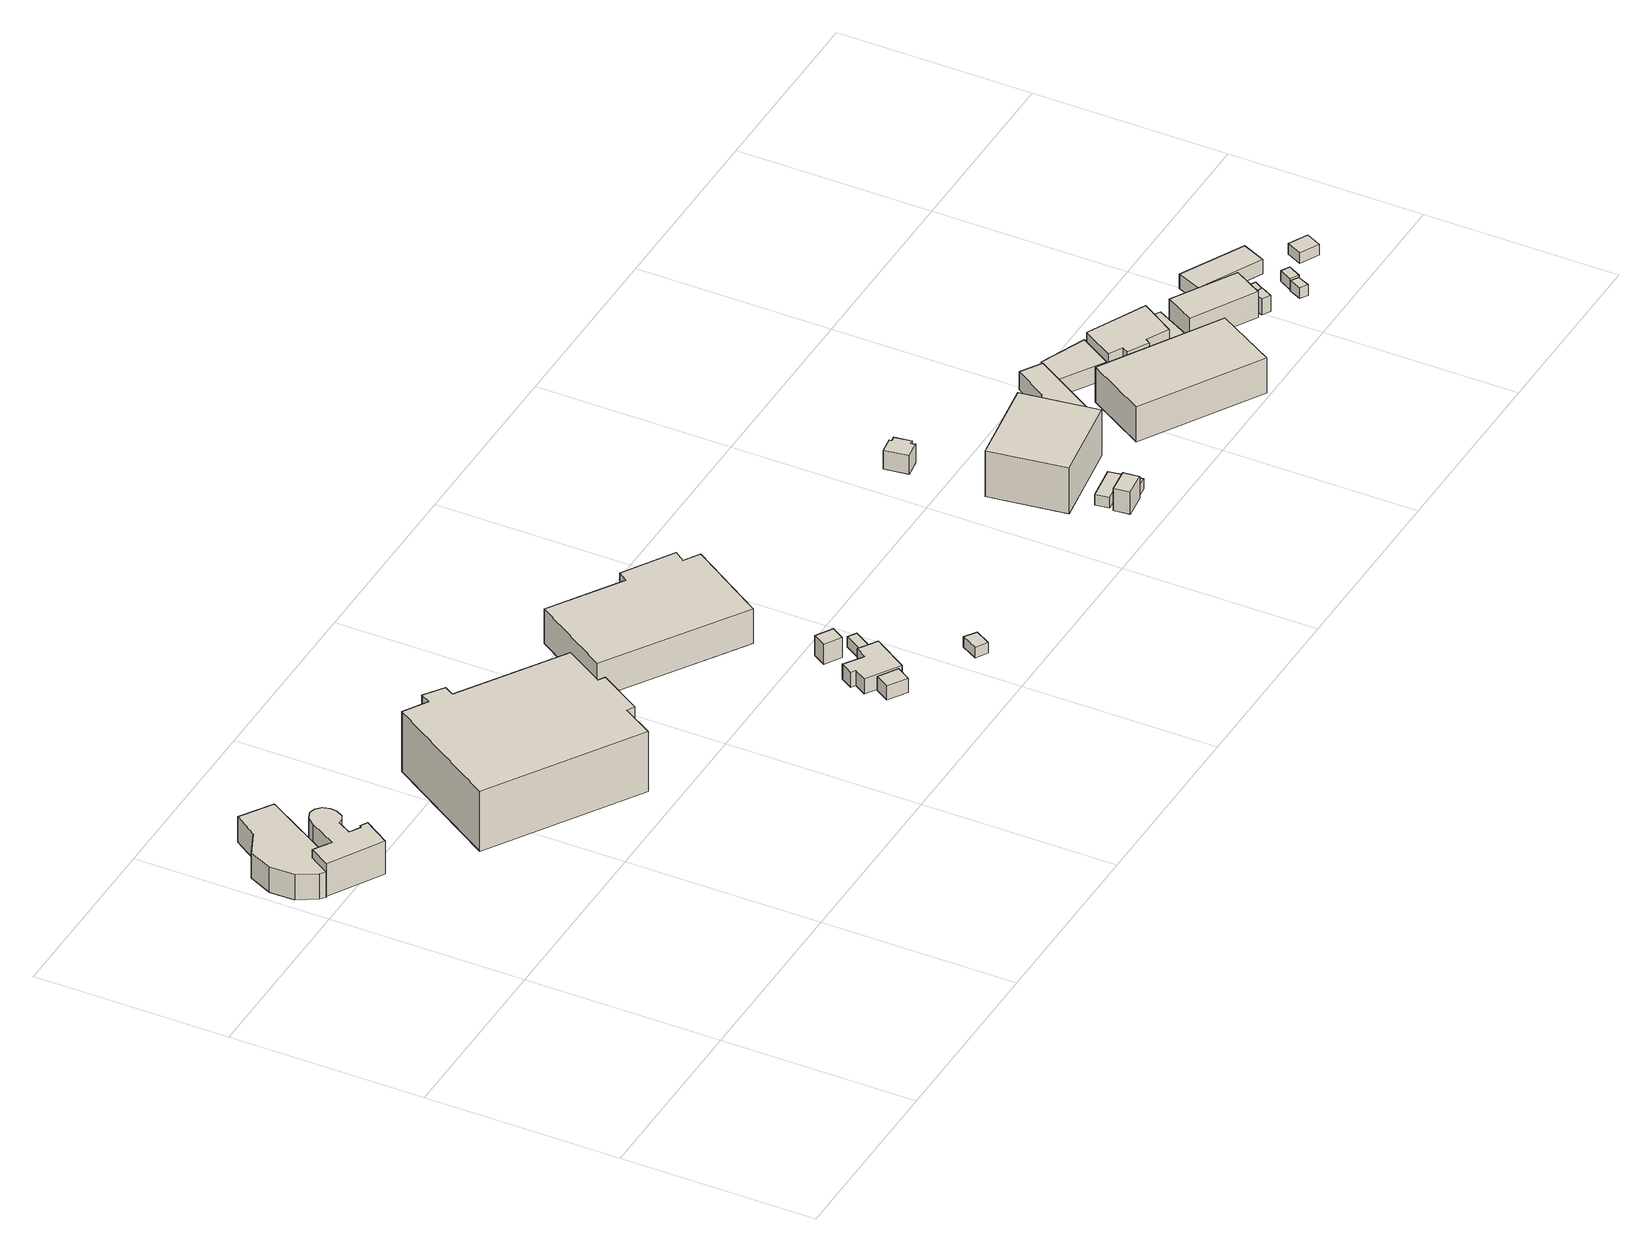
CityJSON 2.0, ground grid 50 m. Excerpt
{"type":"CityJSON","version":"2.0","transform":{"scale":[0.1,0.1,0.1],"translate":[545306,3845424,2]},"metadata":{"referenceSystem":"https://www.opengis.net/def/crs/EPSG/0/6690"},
"CityObjects":{
"building1":{"type":"Building","attributes":{"計測周辺長":71.11,"1/2500図郭":4,"区名":"淀川区","町丁目名称":"十八条１丁目","街区番号":14,"class":"3003","usage":"452","measuredHeight":9.3,"storeysAboveGround":1,"BuildingDetailAttribute.buildingRoofEdgeArea":189.65,"BuildingDetailAttribute.buildingStructureType":"610","BuildingDetailAttribute.buildingStructureOrgType":"2","BuildingDetailAttribute.detailedUsage":"1620","BuildingDetailAttribute.specifiedBuildingCoverageRate":0.6,"BuildingDetailAttribute.surveyYear":2017,"BuildingRiverFloodingRiskAttribute.description":"6","BuildingRiverFloodingRiskAttribute.rank":"1","BuildingRiverFloodingRiskAttribute.depth":0.023,"BuildingRiverFloodingRiskAttribute.adminType":"2","BuildingRiverFloodingRiskAttribute.scale":"1","BuildingRiverFloodingRiskAttribute.duration":0,"BuildingIDAttribute.prefecture":"27","BuildingIDAttribute.city":"27123"},"geometry":[{"type":"Solid","lod":"1","boundaries":[[[[0,1,2,3,4,5,6,7,8,9,10,11,12,13,14,15,16,17,18]],[[17,19,20,18]],[[16,21,19,17]],[[15,22,21,16]],[[14,23,22,15]],[[13,24,23,14]],[[12,25,24,13]],[[11,26,25,12]],[[10,27,26,11]],[[9,28,27,10]],[[8,29,28,9]],[[7,30,29,8]],[[6,31,30,7]],[[5,32,31,6]],[[4,33,32,5]],[[3,34,33,4]],[[2,35,34,3]],[[1,36,35,2]],[[0,37,36,1]],[[18,20,37,0]],[[19,21,22,23,24,25,26,27,28,29,30,31,32,33,34,35,36,37,20]]]]}]},
"building2":{"type":"Building","attributes":{"計測周辺長":62.35,"1/2500図郭":4,"区名":"淀川区","町丁目名称":"十八条１丁目","街区番号":14,"class":"3001","usage":"452","measuredHeight":7.2,"storeysAboveGround":2,"BuildingDetailAttribute.buildingRoofEdgeArea":235.83,"BuildingDetailAttribute.buildingStructureType":"601","BuildingDetailAttribute.buildingStructureOrgType":"1","BuildingDetailAttribute.detailedUsage":"1620","BuildingDetailAttribute.specifiedBuildingCoverageRate":0.6,"BuildingDetailAttribute.surveyYear":2017,"BuildingRiverFloodingRiskAttribute.description":"6","BuildingRiverFloodingRiskAttribute.rank":"1","BuildingRiverFloodingRiskAttribute.depth":0.117,"BuildingRiverFloodingRiskAttribute.adminType":"2","BuildingRiverFloodingRiskAttribute.scale":"1","BuildingRiverFloodingRiskAttribute.duration":0,"BuildingHighTideRiskAttribute.description":"1","BuildingHighTideRiskAttribute.rank":"2","BuildingHighTideRiskAttribute.depth":0.641,"BuildingIDAttribute.prefecture":"27","BuildingIDAttribute.city":"27123"},"geometry":[{"type":"Solid","lod":"1","boundaries":[[[[38,39,40,41,42,43,44,45,46,47]],[[46,48,49,47]],[[45,50,48,46]],[[44,51,50,45]],[[43,52,51,44]],[[42,53,52,43]],[[41,54,53,42]],[[40,55,54,41]],[[39,56,55,40]],[[38,57,56,39]],[[47,49,57,38]],[[48,50,51,52,53,54,55,56,57,49]]]]}]},
"building3":{"type":"Building","attributes":{"計測周辺長":150.91,"1/2500図郭":4,"区名":"淀川区","町丁目名称":"十八条１丁目","街区番号":14,"class":"3002","usage":"452","measuredHeight":17.2,"storeysAboveGround":3,"BuildingDetailAttribute.buildingRoofEdgeArea":1072.35,"BuildingDetailAttribute.buildingStructureType":"603","BuildingDetailAttribute.buildingStructureOrgType":"3","BuildingDetailAttribute.detailedUsage":"1620","BuildingDetailAttribute.specifiedBuildingCoverageRate":0.6,"BuildingDetailAttribute.surveyYear":2017,"BuildingRiverFloodingRiskAttribute.description":"6","BuildingRiverFloodingRiskAttribute.rank":"1","BuildingRiverFloodingRiskAttribute.depth":0.124,"BuildingRiverFloodingRiskAttribute.adminType":"2","BuildingRiverFloodingRiskAttribute.scale":"1","BuildingRiverFloodingRiskAttribute.duration":0,"BuildingHighTideRiskAttribute.description":"1","BuildingHighTideRiskAttribute.rank":"1","BuildingHighTideRiskAttribute.depth":0.126,"BuildingIDAttribute.prefecture":"27","BuildingIDAttribute.city":"27123"},"geometry":[{"type":"Solid","lod":"1","boundaries":[[[[58,59,60,61,62,63,64,65,66,67,68,69]],[[68,70,71,69]],[[67,72,70,68]],[[66,73,72,67]],[[65,74,73,66]],[[64,75,74,65]],[[63,76,75,64]],[[62,77,76,63]],[[61,78,77,62]],[[60,79,78,61]],[[59,80,79,60]],[[58,81,80,59]],[[69,71,81,58]],[[70,72,73,74,75,76,77,78,79,80,81,71]]]]}]},
"building4":{"type":"Building","attributes":{"計測周辺長":22.75,"1/2500図郭":4,"区名":"淀川区","町丁目名称":"十八条１丁目","街区番号":14,"class":"3003","usage":"452","storeysAboveGround":1,"BuildingDetailAttribute.buildingRoofEdgeArea":24.44,"BuildingDetailAttribute.buildingStructureType":"610","BuildingDetailAttribute.buildingStructureOrgType":"2","BuildingDetailAttribute.detailedUsage":"1620","BuildingDetailAttribute.specifiedBuildingCoverageRate":0.6,"BuildingDetailAttribute.surveyYear":2017,"BuildingRiverFloodingRiskAttribute.description":"6","BuildingRiverFloodingRiskAttribute.rank":"1","BuildingRiverFloodingRiskAttribute.depth":0.065,"BuildingRiverFloodingRiskAttribute.adminType":"2","BuildingRiverFloodingRiskAttribute.scale":"1","BuildingRiverFloodingRiskAttribute.duration":14.2,"BuildingIDAttribute.prefecture":"27","BuildingIDAttribute.city":"27123"},"geometry":[{"type":"Solid","lod":"1","boundaries":[[[[82,83,84,85]],[[84,86,87,85]],[[83,88,86,84]],[[82,89,88,83]],[[85,87,89,82]],[[86,88,89,87]]]]}]},
"building5":{"type":"Building","attributes":{"計測周辺長":20.02,"1/2500図郭":4,"区名":"淀川区","町丁目名称":"十八条１丁目","街区番号":14,"class":"3001","usage":"452","measuredHeight":4,"storeysAboveGround":1,"BuildingDetailAttribute.buildingRoofEdgeArea":24.53,"BuildingDetailAttribute.buildingStructureType":"610","BuildingDetailAttribute.buildingStructureOrgType":"2","BuildingDetailAttribute.detailedUsage":"1620","BuildingDetailAttribute.specifiedBuildingCoverageRate":0.6,"BuildingDetailAttribute.surveyYear":2017,"BuildingRiverFloodingRiskAttribute.description":"6","BuildingRiverFloodingRiskAttribute.rank":"1","BuildingRiverFloodingRiskAttribute.depth":0.123,"BuildingRiverFloodingRiskAttribute.adminType":"2","BuildingRiverFloodingRiskAttribute.scale":"1","BuildingRiverFloodingRiskAttribute.duration":1.63,"BuildingIDAttribute.prefecture":"27","BuildingIDAttribute.city":"27123"},"geometry":[{"type":"Solid","lod":"1","boundaries":[[[[90,91,92,93]],[[92,94,95,93]],[[91,96,94,92]],[[90,97,96,91]],[[93,95,97,90]],[[94,96,97,95]]]]}]},
"building6":{"type":"Building","attributes":{"計測周辺長":57.51,"1/2500図郭":4,"区名":"淀川区","町丁目名称":"十八条１丁目","街区番号":14,"class":"3003","usage":"452","measuredHeight":4.3,"storeysAboveGround":1,"BuildingDetailAttribute.buildingRoofEdgeArea":113.88,"BuildingDetailAttribute.buildingStructureType":"610","BuildingDetailAttribute.buildingStructureOrgType":"2","BuildingDetailAttribute.detailedUsage":"1620","BuildingDetailAttribute.specifiedBuildingCoverageRate":0.6,"BuildingDetailAttribute.surveyYear":2017,"BuildingRiverFloodingRiskAttribute.description":"6","BuildingRiverFloodingRiskAttribute.rank":"1","BuildingRiverFloodingRiskAttribute.depth":0.089,"BuildingRiverFloodingRiskAttribute.adminType":"2","BuildingRiverFloodingRiskAttribute.scale":"1","BuildingRiverFloodingRiskAttribute.duration":1.63,"BuildingIDAttribute.prefecture":"27","BuildingIDAttribute.city":"27123"},"geometry":[{"type":"Solid","lod":"1","boundaries":[[[[98,99,100,101,102,103,104,105]],[[104,106,107,105]],[[103,108,106,104]],[[102,109,108,103]],[[101,110,109,102]],[[100,111,110,101]],[[99,112,111,100]],[[98,113,112,99]],[[105,107,113,98]],[[106,108,109,110,111,112,113,107]]]]}]},
"building7":{"type":"Building","attributes":{"計測周辺長":124.56,"1/2500図郭":4,"区名":"淀川区","町丁目名称":"十八条１丁目","街区番号":14,"class":"3001","usage":"452","measuredHeight":9.8,"storeysAboveGround":2,"BuildingDetailAttribute.buildingRoofEdgeArea":835.12,"BuildingDetailAttribute.buildingStructureType":"610","BuildingDetailAttribute.buildingStructureOrgType":"2","BuildingDetailAttribute.detailedUsage":"1620","BuildingDetailAttribute.specifiedBuildingCoverageRate":0.6,"BuildingDetailAttribute.surveyYear":2017,"BuildingRiverFloodingRiskAttribute.description":"6","BuildingRiverFloodingRiskAttribute.rank":"1","BuildingRiverFloodingRiskAttribute.depth":0.467,"BuildingRiverFloodingRiskAttribute.adminType":"2","BuildingRiverFloodingRiskAttribute.scale":"1","BuildingRiverFloodingRiskAttribute.duration":19.88,"BuildingHighTideRiskAttribute.description":"1","BuildingHighTideRiskAttribute.rank":"1","BuildingHighTideRiskAttribute.depth":0.144,"BuildingIDAttribute.prefecture":"27","BuildingIDAttribute.city":"27123"},"geometry":[{"type":"Solid","lod":"1","boundaries":[[[[114,115,116,117,118,119,120,121]],[[120,122,123,121]],[[119,124,122,120]],[[118,125,124,119]],[[117,126,125,118]],[[116,127,126,117]],[[115,128,127,116]],[[114,129,128,115]],[[121,123,129,114]],[[122,124,125,126,127,128,129,123]]]]}]},
"building8":{"type":"Building","attributes":{"class":"3001","measuredHeight":5.5,"BuildingDetailAttribute.specifiedBuildingCoverageRate":0.6,"BuildingDetailAttribute.surveyYear":2017,"BuildingRiverFloodingRiskAttribute.description":"6","BuildingRiverFloodingRiskAttribute.rank":"2","BuildingRiverFloodingRiskAttribute.depth":0.508,"BuildingRiverFloodingRiskAttribute.adminType":"2","BuildingRiverFloodingRiskAttribute.scale":"1","BuildingRiverFloodingRiskAttribute.duration":15.05,"BuildingHighTideRiskAttribute.description":"1","BuildingHighTideRiskAttribute.rank":"1","BuildingHighTideRiskAttribute.depth":0.05,"BuildingIDAttribute.prefecture":"27","BuildingIDAttribute.city":"27123"},"geometry":[{"type":"Solid","lod":"1","boundaries":[[[[130,131,132,133]],[[132,134,135,133]],[[131,136,134,132]],[[130,137,136,131]],[[133,135,137,130]],[[134,136,137,135]]]]}]},
"building9":{"type":"Building","attributes":{"計測周辺長":57.51,"1/2500図郭":4,"区名":"淀川区","町丁目名称":"十八条１丁目","街区番号":14,"class":"3001","usage":"452","storeysAboveGround":1,"BuildingDetailAttribute.buildingRoofEdgeArea":113.88,"BuildingDetailAttribute.buildingStructureType":"610","BuildingDetailAttribute.buildingStructureOrgType":"2","BuildingDetailAttribute.detailedUsage":"1620","BuildingDetailAttribute.specifiedBuildingCoverageRate":0.6,"BuildingDetailAttribute.surveyYear":2017,"BuildingRiverFloodingRiskAttribute.description":"6","BuildingRiverFloodingRiskAttribute.rank":"1","BuildingRiverFloodingRiskAttribute.depth":0.439,"BuildingRiverFloodingRiskAttribute.adminType":"2","BuildingRiverFloodingRiskAttribute.scale":"1","BuildingRiverFloodingRiskAttribute.duration":15.05,"BuildingIDAttribute.prefecture":"27","BuildingIDAttribute.city":"27123"},"geometry":[{"type":"Solid","lod":"1","boundaries":[[[[138,139,140,141]],[[140,142,143,141]],[[139,144,142,140]],[[138,145,144,139]],[[141,143,145,138]],[[142,144,145,143]]]]}]},
"building10":{"type":"Building","attributes":{"計測周辺長":16.73,"1/2500図郭":4,"区名":"淀川区","町丁目名称":"十八条１丁目","街区番号":14,"class":"3001","usage":"452","storeysAboveGround":1,"BuildingDetailAttribute.buildingRoofEdgeArea":17.06,"BuildingDetailAttribute.buildingStructureType":"610","BuildingDetailAttribute.buildingStructureOrgType":"2","BuildingDetailAttribute.detailedUsage":"1620","BuildingDetailAttribute.specifiedBuildingCoverageRate":0.6,"BuildingDetailAttribute.surveyYear":2017,"BuildingRiverFloodingRiskAttribute.description":"6","BuildingRiverFloodingRiskAttribute.rank":"1","BuildingRiverFloodingRiskAttribute.depth":0.156,"BuildingRiverFloodingRiskAttribute.adminType":"2","BuildingRiverFloodingRiskAttribute.scale":"1","BuildingRiverFloodingRiskAttribute.duration":13.3,"BuildingHighTideRiskAttribute.description":"1","BuildingHighTideRiskAttribute.rank":"1","BuildingHighTideRiskAttribute.depth":0.031,"BuildingIDAttribute.prefecture":"27","BuildingIDAttribute.city":"27123"},"geometry":[{"type":"Solid","lod":"1","boundaries":[[[[146,147,148,149]],[[148,150,151,149]],[[147,152,150,148]],[[146,153,152,147]],[[149,151,153,146]],[[150,152,153,151]]]]}]},
"building11":{"type":"Building","attributes":{"class":"3001","measuredHeight":6.2,"BuildingDetailAttribute.specifiedBuildingCoverageRate":0.6,"BuildingDetailAttribute.surveyYear":2017,"BuildingRiverFloodingRiskAttribute.description":"6","BuildingRiverFloodingRiskAttribute.rank":"2","BuildingRiverFloodingRiskAttribute.depth":1.64,"BuildingRiverFloodingRiskAttribute.adminType":"2","BuildingRiverFloodingRiskAttribute.scale":"1","BuildingRiverFloodingRiskAttribute.duration":60.28,"BuildingHighTideRiskAttribute.description":"1","BuildingHighTideRiskAttribute.rank":"2","BuildingHighTideRiskAttribute.depth":1.09,"BuildingIDAttribute.prefecture":"27","BuildingIDAttribute.city":"27123"},"geometry":[{"type":"Solid","lod":"1","boundaries":[[[[154,155,156,157]],[[156,158,159,157]],[[155,160,158,156]],[[154,161,160,155]],[[157,159,161,154]],[[158,160,161,159]]]]}]},
"building12":{"type":"Building","attributes":{"class":"3001","BuildingDetailAttribute.specifiedBuildingCoverageRate":0.6,"BuildingDetailAttribute.surveyYear":2017,"BuildingRiverFloodingRiskAttribute.description":"6","BuildingRiverFloodingRiskAttribute.rank":"2","BuildingRiverFloodingRiskAttribute.depth":1.63,"BuildingRiverFloodingRiskAttribute.adminType":"2","BuildingRiverFloodingRiskAttribute.scale":"1","BuildingRiverFloodingRiskAttribute.duration":60.28,"BuildingHighTideRiskAttribute.description":"1","BuildingHighTideRiskAttribute.rank":"2","BuildingHighTideRiskAttribute.depth":1.07,"BuildingIDAttribute.prefecture":"27","BuildingIDAttribute.city":"27123"},"geometry":[{"type":"Solid","lod":"1","boundaries":[[[[162,163,164,165]],[[164,166,167,165]],[[163,168,166,164]],[[162,169,168,163]],[[165,167,169,162]],[[166,168,169,167]]]]}]},
"building13":{"type":"Building","attributes":{"class":"3001","measuredHeight":5.3,"BuildingDetailAttribute.specifiedBuildingCoverageRate":0.6,"BuildingDetailAttribute.surveyYear":2017,"BuildingRiverFloodingRiskAttribute.description":"6","BuildingRiverFloodingRiskAttribute.rank":"2","BuildingRiverFloodingRiskAttribute.depth":1.06,"BuildingRiverFloodingRiskAttribute.adminType":"2","BuildingRiverFloodingRiskAttribute.scale":"1","BuildingRiverFloodingRiskAttribute.duration":47.57,"BuildingHighTideRiskAttribute.description":"1","BuildingHighTideRiskAttribute.rank":"1","BuildingHighTideRiskAttribute.depth":0.438,"BuildingIDAttribute.prefecture":"27","BuildingIDAttribute.city":"27123"},"geometry":[{"type":"Solid","lod":"1","boundaries":[[[[170,171,172,173,174,175,176,177]],[[176,178,179,177]],[[175,180,178,176]],[[174,181,180,175]],[[173,182,181,174]],[[172,183,182,173]],[[171,184,183,172]],[[170,185,184,171]],[[177,179,185,170]],[[178,180,181,182,183,184,185,179]]]]}]},
"building14":{"type":"Building","attributes":{"class":"3001","BuildingDetailAttribute.specifiedBuildingCoverageRate":0.6,"BuildingDetailAttribute.surveyYear":2017,"BuildingRiverFloodingRiskAttribute.description":"6","BuildingRiverFloodingRiskAttribute.rank":"2","BuildingRiverFloodingRiskAttribute.depth":1.69,"BuildingRiverFloodingRiskAttribute.adminType":"2","BuildingRiverFloodingRiskAttribute.scale":"1","BuildingRiverFloodingRiskAttribute.duration":60.28,"BuildingHighTideRiskAttribute.description":"1","BuildingHighTideRiskAttribute.rank":"2","BuildingHighTideRiskAttribute.depth":1.27,"BuildingIDAttribute.prefecture":"27","BuildingIDAttribute.city":"27123"},"geometry":[{"type":"Solid","lod":"1","boundaries":[[[[186,187,188,189]],[[188,190,191,189]],[[187,192,190,188]],[[186,193,192,187]],[[189,191,193,186]],[[190,192,193,191]]]]}]},
"building15":{"type":"Building","attributes":{"計測周辺長":86.86,"1/2500図郭":4,"区名":"淀川区","町丁目名称":"東三国３丁目","街区番号":12,"class":"3002","usage":"441","measuredHeight":13,"storeysAboveGround":2,"BuildingDetailAttribute.buildingRoofEdgeArea":469.27,"BuildingDetailAttribute.buildingStructureType":"603","BuildingDetailAttribute.buildingStructureOrgType":"3","BuildingDetailAttribute.detailedUsage":"1520","BuildingDetailAttribute.specifiedBuildingCoverageRate":0.6,"BuildingDetailAttribute.surveyYear":2017,"BuildingRiverFloodingRiskAttribute.description":"6","BuildingRiverFloodingRiskAttribute.rank":"2","BuildingRiverFloodingRiskAttribute.depth":1.56,"BuildingRiverFloodingRiskAttribute.adminType":"2","BuildingRiverFloodingRiskAttribute.scale":"1","BuildingRiverFloodingRiskAttribute.duration":92.07,"BuildingHighTideRiskAttribute.description":"1","BuildingHighTideRiskAttribute.rank":"2","BuildingHighTideRiskAttribute.depth":1.05,"BuildingIDAttribute.prefecture":"27","BuildingIDAttribute.city":"27123"},"geometry":[{"type":"Solid","lod":"1","boundaries":[[[[194,195,196,197]],[[196,198,199,197]],[[195,200,198,196]],[[194,201,200,195]],[[197,199,201,194]],[[198,200,201,199]]]]}]},
"building16":{"type":"Building","attributes":{"class":"3001","BuildingDetailAttribute.specifiedBuildingCoverageRate":0.6,"BuildingDetailAttribute.surveyYear":2017,"BuildingRiverFloodingRiskAttribute.description":"6","BuildingRiverFloodingRiskAttribute.rank":"2","BuildingRiverFloodingRiskAttribute.depth":1.55,"BuildingRiverFloodingRiskAttribute.adminType":"2","BuildingRiverFloodingRiskAttribute.scale":"1","BuildingRiverFloodingRiskAttribute.duration":70.42,"BuildingHighTideRiskAttribute.description":"1","BuildingHighTideRiskAttribute.rank":"2","BuildingHighTideRiskAttribute.depth":1.24,"BuildingIDAttribute.prefecture":"27","BuildingIDAttribute.city":"27123"},"geometry":[{"type":"Solid","lod":"1","boundaries":[[[[202,203,204,205]],[[204,206,207,205]],[[203,208,206,204]],[[202,209,208,203]],[[205,207,209,202]],[[206,208,209,207]]]]}]},
"building17":{"type":"Building","attributes":{"計測周辺長":57.48,"1/2500図郭":5,"区名":"淀川区","町丁目名称":"東三国３丁目","街区番号":12,"class":"3001","usage":"441","measuredHeight":5.1,"storeysAboveGround":1,"BuildingDetailAttribute.buildingRoofEdgeArea":145.91,"BuildingDetailAttribute.buildingStructureType":"610","BuildingDetailAttribute.buildingStructureOrgType":"2","BuildingDetailAttribute.detailedUsage":"1520","BuildingDetailAttribute.specifiedBuildingCoverageRate":0.6,"BuildingDetailAttribute.surveyYear":2017,"BuildingRiverFloodingRiskAttribute.description":"6","BuildingRiverFloodingRiskAttribute.rank":"2","BuildingRiverFloodingRiskAttribute.depth":1.63,"BuildingRiverFloodingRiskAttribute.adminType":"2","BuildingRiverFloodingRiskAttribute.scale":"1","BuildingRiverFloodingRiskAttribute.duration":70.42,"BuildingHighTideRiskAttribute.description":"1","BuildingHighTideRiskAttribute.rank":"2","BuildingHighTideRiskAttribute.depth":1.24,"BuildingIDAttribute.prefecture":"27","BuildingIDAttribute.city":"27123"},"geometry":[{"type":"Solid","lod":"1","boundaries":[[[[210,211,212,213,214,215]],[[214,216,217,215]],[[213,218,216,214]],[[212,219,218,213]],[[211,220,219,212]],[[210,221,220,211]],[[215,217,221,210]],[[216,218,219,220,221,217]]]]}]},
"building18":{"type":"Building","attributes":{"計測周辺長":105.13,"1/2500図郭":5,"区名":"淀川区","町丁目名称":"東三国３丁目","街区番号":12,"class":"3001","usage":"441","measuredHeight":10.1,"storeysAboveGround":2,"BuildingDetailAttribute.buildingRoofEdgeArea":617.62,"BuildingDetailAttribute.buildingStructureType":"610","BuildingDetailAttribute.buildingStructureOrgType":"2","BuildingDetailAttribute.detailedUsage":"1520","BuildingDetailAttribute.specifiedBuildingCoverageRate":0.6,"BuildingDetailAttribute.surveyYear":2017,"BuildingRiverFloodingRiskAttribute.description":"6","BuildingRiverFloodingRiskAttribute.rank":"2","BuildingRiverFloodingRiskAttribute.depth":1.77,"BuildingRiverFloodingRiskAttribute.adminType":"2","BuildingRiverFloodingRiskAttribute.scale":"1","BuildingRiverFloodingRiskAttribute.duration":91.18,"BuildingHighTideRiskAttribute.description":"1","BuildingHighTideRiskAttribute.rank":"2","BuildingHighTideRiskAttribute.depth":1.4,"BuildingIDAttribute.prefecture":"27","BuildingIDAttribute.city":"27123"},"geometry":[{"type":"Solid","lod":"1","boundaries":[[[[222,223,224,225]],[[224,226,227,225]],[[223,228,226,224]],[[222,229,228,223]],[[225,227,229,222]],[[226,228,229,227]]]]}]},
"building19":{"type":"Building","attributes":{"計測周辺長":43.1,"1/2500図郭":5,"区名":"淀川区","町丁目名称":"東三国３丁目","街区番号":12,"class":"3001","usage":"441","measuredHeight":4.8,"storeysAboveGround":1,"BuildingDetailAttribute.buildingRoofEdgeArea":111.31,"BuildingDetailAttribute.buildingStructureType":"610","BuildingDetailAttribute.buildingStructureOrgType":"2","BuildingDetailAttribute.detailedUsage":"1520","BuildingDetailAttribute.specifiedBuildingCoverageRate":0.6,"BuildingDetailAttribute.surveyYear":2017,"BuildingRiverFloodingRiskAttribute.description":"6","BuildingRiverFloodingRiskAttribute.rank":"2","BuildingRiverFloodingRiskAttribute.depth":1.83,"BuildingRiverFloodingRiskAttribute.adminType":"2","BuildingRiverFloodingRiskAttribute.scale":"1","BuildingRiverFloodingRiskAttribute.duration":62.37,"BuildingHighTideRiskAttribute.description":"1","BuildingHighTideRiskAttribute.rank":"2","BuildingHighTideRiskAttribute.depth":1.37,"BuildingIDAttribute.prefecture":"27","BuildingIDAttribute.city":"27123"},"geometry":[{"type":"Solid","lod":"1","boundaries":[[[[230,231,232,233]],[[232,234,235,233]],[[231,236,234,232]],[[230,237,236,231]],[[233,235,237,230]],[[234,236,237,235]]]]}]},
"building20":{"type":"Building","attributes":{"計測周辺長":56.88,"1/2500図郭":5,"区名":"淀川区","町丁目名称":"東三国３丁目","街区番号":12,"class":"3001","usage":"441","measuredHeight":6.6,"storeysAboveGround":1,"BuildingDetailAttribute.buildingRoofEdgeArea":178.43,"BuildingDetailAttribute.buildingStructureType":"610","BuildingDetailAttribute.buildingStructureOrgType":"2","BuildingDetailAttribute.detailedUsage":"1520","BuildingDetailAttribute.specifiedBuildingCoverageRate":0.6,"BuildingDetailAttribute.surveyYear":2017,"BuildingRiverFloodingRiskAttribute.description":"6","BuildingRiverFloodingRiskAttribute.rank":"2","BuildingRiverFloodingRiskAttribute.depth":1.67,"BuildingRiverFloodingRiskAttribute.adminType":"2","BuildingRiverFloodingRiskAttribute.scale":"1","BuildingRiverFloodingRiskAttribute.duration":62.37,"BuildingHighTideRiskAttribute.description":"1","BuildingHighTideRiskAttribute.rank":"2","BuildingHighTideRiskAttribute.depth":1.31,"BuildingIDAttribute.prefecture":"27","BuildingIDAttribute.city":"27123"},"geometry":[{"type":"Solid","lod":"1","boundaries":[[[[238,239,240,241,242,243,244,245]],[[244,246,247,245]],[[243,248,246,244]],[[242,249,248,243]],[[241,250,249,242]],[[240,251,250,241]],[[239,252,251,240]],[[238,253,252,239]],[[245,247,253,238]],[[246,248,249,250,251,252,253,247]]]]}]},
"building21":{"type":"Building","attributes":{"計測周辺長":28.18,"1/2500図郭":5,"区名":"淀川区","町丁目名称":"東三国３丁目","街区番号":12,"class":"3003","usage":"441","measuredHeight":3.3,"storeysAboveGround":1,"BuildingDetailAttribute.buildingRoofEdgeArea":38.56,"BuildingDetailAttribute.buildingStructureType":"610","BuildingDetailAttribute.buildingStructureOrgType":"2","BuildingDetailAttribute.detailedUsage":"1520","BuildingDetailAttribute.specifiedBuildingCoverageRate":0.6,"BuildingDetailAttribute.surveyYear":2017,"BuildingRiverFloodingRiskAttribute.description":"6","BuildingRiverFloodingRiskAttribute.rank":"2","BuildingRiverFloodingRiskAttribute.depth":1.5,"BuildingRiverFloodingRiskAttribute.adminType":"2","BuildingRiverFloodingRiskAttribute.scale":"1","BuildingRiverFloodingRiskAttribute.duration":91.18,"BuildingHighTideRiskAttribute.description":"1","BuildingHighTideRiskAttribute.rank":"2","BuildingHighTideRiskAttribute.depth":1.47,"BuildingIDAttribute.prefecture":"27","BuildingIDAttribute.city":"27123"},"geometry":[{"type":"Solid","lod":"1","boundaries":[[[[254,255,256,257]],[[256,258,259,257]],[[255,260,258,256]],[[254,261,260,255]],[[257,259,261,254]],[[258,260,261,259]]]]}]},
"building22":{"type":"Building","attributes":{"class":"3001","measuredHeight":7.3,"BuildingDetailAttribute.specifiedBuildingCoverageRate":0.6,"BuildingDetailAttribute.surveyYear":2017,"BuildingRiverFloodingRiskAttribute.description":"6","BuildingRiverFloodingRiskAttribute.rank":"2","BuildingRiverFloodingRiskAttribute.depth":1.7,"BuildingRiverFloodingRiskAttribute.adminType":"2","BuildingRiverFloodingRiskAttribute.scale":"1","BuildingRiverFloodingRiskAttribute.duration":65.23,"BuildingHighTideRiskAttribute.description":"1","BuildingHighTideRiskAttribute.rank":"2","BuildingHighTideRiskAttribute.depth":1.28,"BuildingIDAttribute.prefecture":"27","BuildingIDAttribute.city":"27123"},"geometry":[{"type":"Solid","lod":"1","boundaries":[[[[262,263,264,265]],[[264,266,267,265]],[[263,268,266,264]],[[262,269,268,263]],[[265,267,269,262]],[[266,268,269,267]]]]}]},
"building23":{"type":"Building","attributes":{"計測周辺長":12.2,"1/2500図郭":5,"区名":"淀川区","町丁目名称":"東三国３丁目","街区番号":12,"class":"3001","usage":"441","measuredHeight":4.4,"storeysAboveGround":1,"BuildingDetailAttribute.buildingRoofEdgeArea":9.16,"BuildingDetailAttribute.buildingStructureType":"610","BuildingDetailAttribute.buildingStructureOrgType":"2","BuildingDetailAttribute.detailedUsage":"1520","BuildingDetailAttribute.specifiedBuildingCoverageRate":0.6,"BuildingDetailAttribute.surveyYear":2017,"BuildingRiverFloodingRiskAttribute.description":"6","BuildingRiverFloodingRiskAttribute.rank":"2","BuildingRiverFloodingRiskAttribute.depth":1.72,"BuildingRiverFloodingRiskAttribute.adminType":"2","BuildingRiverFloodingRiskAttribute.scale":"1","BuildingRiverFloodingRiskAttribute.duration":65.23,"BuildingHighTideRiskAttribute.description":"1","BuildingHighTideRiskAttribute.rank":"2","BuildingHighTideRiskAttribute.depth":1.41,"BuildingIDAttribute.prefecture":"27","BuildingIDAttribute.city":"27123"},"geometry":[{"type":"Solid","lod":"1","boundaries":[[[[270,271,272,273]],[[272,274,275,273]],[[271,276,274,272]],[[270,277,276,271]],[[273,275,277,270]],[[274,276,277,275]]]]}]},
"building24":{"type":"Building","attributes":{"計測周辺長":11.76,"1/2500図郭":5,"区名":"淀川区","町丁目名称":"東三国３丁目","街区番号":12,"class":"3001","usage":"441","measuredHeight":3.2,"storeysAboveGround":1,"BuildingDetailAttribute.buildingRoofEdgeArea":8.62,"BuildingDetailAttribute.buildingStructureType":"610","BuildingDetailAttribute.buildingStructureOrgType":"2","BuildingDetailAttribute.detailedUsage":"1520","BuildingDetailAttribute.specifiedBuildingCoverageRate":0.6,"BuildingDetailAttribute.surveyYear":2017,"BuildingRiverFloodingRiskAttribute.description":"6","BuildingRiverFloodingRiskAttribute.rank":"2","BuildingRiverFloodingRiskAttribute.depth":1.61,"BuildingRiverFloodingRiskAttribute.adminType":"2","BuildingRiverFloodingRiskAttribute.scale":"1","BuildingRiverFloodingRiskAttribute.duration":65.23,"BuildingHighTideRiskAttribute.description":"1","BuildingHighTideRiskAttribute.rank":"2","BuildingHighTideRiskAttribute.depth":1.41,"BuildingIDAttribute.prefecture":"27","BuildingIDAttribute.city":"27123"},"geometry":[{"type":"Solid","lod":"1","boundaries":[[[[278,279,280,281]],[[280,282,283,281]],[[279,284,282,280]],[[278,285,284,279]],[[281,283,285,278]],[[282,284,285,283]]]]}]},
"building25":{"type":"Building","attributes":{"計測周辺長":11.64,"1/2500図郭":5,"区名":"淀川区","町丁目名称":"東三国３丁目","街区番号":12,"class":"3001","usage":"441","storeysAboveGround":1,"BuildingDetailAttribute.buildingRoofEdgeArea":8.06,"BuildingDetailAttribute.buildingStructureType":"610","BuildingDetailAttribute.buildingStructureOrgType":"2","BuildingDetailAttribute.detailedUsage":"1520","BuildingDetailAttribute.specifiedBuildingCoverageRate":0.6,"BuildingDetailAttribute.surveyYear":2017,"BuildingRiverFloodingRiskAttribute.description":"6","BuildingRiverFloodingRiskAttribute.rank":"2","BuildingRiverFloodingRiskAttribute.depth":1.78,"BuildingRiverFloodingRiskAttribute.adminType":"2","BuildingRiverFloodingRiskAttribute.scale":"1","BuildingRiverFloodingRiskAttribute.duration":65.23,"BuildingHighTideRiskAttribute.description":"1","BuildingHighTideRiskAttribute.rank":"2","BuildingHighTideRiskAttribute.depth":1.47,"BuildingIDAttribute.prefecture":"27","BuildingIDAttribute.city":"27123"},"geometry":[{"type":"Solid","lod":"1","boundaries":[[[[286,287,288,289]],[[288,290,291,289]],[[287,292,290,288]],[[286,293,292,287]],[[289,291,293,286]],[[290,292,293,291]]]]}]},
"building26":{"type":"Building","attributes":{"class":"3001","measuredHeight":4.2,"BuildingDetailAttribute.surveyYear":2017,"BuildingRiverFloodingRiskAttribute.description":"6","BuildingRiverFloodingRiskAttribute.rank":"2","BuildingRiverFloodingRiskAttribute.depth":1.3,"BuildingRiverFloodingRiskAttribute.adminType":"2","BuildingRiverFloodingRiskAttribute.scale":"1","BuildingRiverFloodingRiskAttribute.duration":65.23,"BuildingHighTideRiskAttribute.description":"1","BuildingHighTideRiskAttribute.rank":"2","BuildingHighTideRiskAttribute.depth":1.21,"BuildingIDAttribute.prefecture":"27","BuildingIDAttribute.city":"27123"},"geometry":[{"type":"Solid","lod":"1","boundaries":[[[[294,295,296,297]],[[296,298,299,297]],[[295,300,298,296]],[[294,301,300,295]],[[297,299,301,294]],[[298,300,301,299]]]]}]},
"building27":{"type":"Building","attributes":{"計測周辺長":12.56,"1/2500図郭":5,"区名":"淀川区","町丁目名称":"東三国３丁目","街区番号":12,"class":"3001","usage":"441","storeysAboveGround":1,"BuildingDetailAttribute.buildingRoofEdgeArea":9.48,"BuildingDetailAttribute.buildingStructureType":"610","BuildingDetailAttribute.buildingStructureOrgType":"2","BuildingDetailAttribute.detailedUsage":"1520","BuildingDetailAttribute.specifiedBuildingCoverageRate":0.6,"BuildingDetailAttribute.surveyYear":2017,"BuildingRiverFloodingRiskAttribute.description":"6","BuildingRiverFloodingRiskAttribute.rank":"2","BuildingRiverFloodingRiskAttribute.depth":1.61,"BuildingRiverFloodingRiskAttribute.adminType":"2","BuildingRiverFloodingRiskAttribute.scale":"1","BuildingRiverFloodingRiskAttribute.duration":65.23,"BuildingHighTideRiskAttribute.description":"1","BuildingHighTideRiskAttribute.rank":"2","BuildingHighTideRiskAttribute.depth":1.11,"BuildingIDAttribute.prefecture":"27","BuildingIDAttribute.city":"27123"},"geometry":[{"type":"Solid","lod":"1","boundaries":[[[[302,303,304,305]],[[304,306,307,305]],[[303,308,306,304]],[[302,309,308,303]],[[305,307,309,302]],[[306,308,309,307]]]]}]},
"building28":{"type":"Building","attributes":{"class":"3001","BuildingDetailAttribute.surveyYear":2017,"BuildingRiverFloodingRiskAttribute.description":"6","BuildingRiverFloodingRiskAttribute.rank":"2","BuildingRiverFloodingRiskAttribute.depth":0.85,"BuildingRiverFloodingRiskAttribute.adminType":"2","BuildingRiverFloodingRiskAttribute.scale":"1","BuildingRiverFloodingRiskAttribute.duration":94.12,"BuildingHighTideRiskAttribute.description":"1","BuildingHighTideRiskAttribute.rank":"2","BuildingHighTideRiskAttribute.depth":1.1,"BuildingIDAttribute.prefecture":"27","BuildingIDAttribute.city":"27123"},"geometry":[{"type":"Solid","lod":"1","boundaries":[[[[310,311,312,313]],[[312,314,315,313]],[[311,316,314,312]],[[310,317,316,311]],[[313,315,317,310]],[[314,316,317,315]]]]}]}
},
"vertices":[
[126,1057,31],[168,1128,31],[183,1146,31],[203,1154,31],[220,1149,31],[233,1137,31],[238,1119,31],[236,1102,31],[226,1084,31],[211,1076,31],[199,1076,31],[179,1041,31],[207,1024,31],[212,1029,31],[229,1019,31],[185,951,31],[47,1032,31],[81,1085,31],[109,1068,31],[81,1085,124],[109,1068,124],[47,1032,124],[185,951,124],[229,1019,124],[212,1029,124],[207,1024,124],[179,1041,124],[199,1076,124],[211,1076,124],[226,1084,124],[236,1102,124],[238,1119,124],[233,1137,124],[220,1149,124],[203,1154,124],[183,1146,124],[168,1128,124],[126,1057,124],
[81,1085,29],[47,1032,29],[34,1043,29],[6,1091,29],[5,1155,29],[34,1216,29],[100,1245,29],[141,1306,29],[222,1254,29],[109,1068,29],[222,1254,101],[109,1068,101],[141,1306,101],[100,1245,101],[34,1216,101],[5,1155,101],[6,1091,101],[34,1043,101],[47,1032,101],[81,1085,101],
[361,800,29],[548,1095,29],[609,1058,29],[624,1083,29],[674,1048,29],[659,1023,29],[921,856,29],[857,753,29],[874,743,29],[805,632,29],[785,642,29],[736,562,29],[785,642,200],[736,562,200],[805,632,200],[874,743,200],[857,753,200],[921,856,200],[659,1023,200],[674,1048,200],[624,1083,200],[609,1058,200],[548,1095,200],[361,800,200],
[872,748,29],[919,818,29],[941,804,29],[897,731,29],[941,804,59],[897,731,59],[919,818,59],[872,748,59],
[1292,238,28],[1314,274,28],[1363,244,28],[1340,208,28],[1363,244,68],[1340,208,68],[1314,274,68],[1292,238,68],
[1290,295,27],[1310,326,27],[1298,333,27],[1317,364,27],[1366,332,27],[1385,361,27],[1432,331,27],[1374,241,27],[1432,331,70],[1374,241,70],[1385,361,70],[1366,332,70],[1317,364,70],[1298,333,70],[1310,326,70],[1290,295,70],
[1013,834,16],[1141,1036,16],[1322,920,16],[1340,945,16],[1468,866,16],[1448,839,16],[1488,814,16],[1358,613,16],[1488,814,114],[1358,613,114],[1448,839,114],[1468,866,114],[1340,945,114],[1322,920,114],[1141,1036,114],[1013,834,114],
[1352,430,23],[1373,464,23],[1416,438,23],[1395,404,23],[1416,438,79],[1395,404,79],[1373,464,79],[1352,430,79],
[1399,358,26],[1431,410,26],[1452,397,26],[1420,345,26],[1452,397,56],[1420,345,56],[1431,410,56],[1399,358,56],
[1533,135,21],[1557,178,21],[1587,158,21],[1563,118,21],[1587,158,51],[1563,118,51],[1557,178,51],[1533,135,51],
[2184,117,10],[2247,125,10],[2252,84,10],[2189,76,10],[2252,84,73],[2189,76,73],[2247,125,73],[2184,117,73],
[2183,164,10],[2274,177,10],[2280,141,10],[2188,128,10],[2280,141,40],[2188,128,40],[2274,177,40],[2183,164,40],
[2079,651,15],[2120,657,15],[2121,650,15],[2134,652,15],[2141,608,15],[2131,607,15],[2133,596,15],[2088,589,15],[2133,596,68],[2088,589,68],[2131,607,68],[2141,608,68],[2134,652,68],[2121,650,68],[2120,657,68],[2079,651,68],
[2256,129,10],[2282,132,10],[2287,92,10],[2261,89,10],[2287,92,40],[2261,89,40],[2282,132,40],[2256,129,40],
[2097,400,11],[2327,434,11],[2356,234,11],[2126,200,11],[2356,234,141],[2126,200,141],[2327,434,141],[2097,400,141],
[2368,369,10],[2398,428,10],[2418,418,10],[2388,359,10],[2418,418,40],[2388,359,40],[2398,428,40],[2368,369,40],
[2375,328,9],[2424,423,9],[2441,431,9],[2493,516,9],[2546,483,9],[2430,294,9],[2546,483,60],[2430,294,60],[2493,516,60],[2441,431,60],[2424,423,60],[2375,328,60],
[2439,189,9],[2530,340,9],[2830,163,9],[2739,9,9],[2830,163,109],[2739,9,109],[2530,340,109],[2439,189,109],
[2512,424,9],[2553,490,9],[2672,441,9],[2620,357,9],[2672,441,57],[2620,357,57],[2553,490,57],[2512,424,57],
[2716,306,9],[2707,293,9],[2654,322,9],[2663,339,9],[2628,358,9],[2678,438,9],[2829,365,9],[2773,276,9],[2829,365,75],[2773,276,75],[2678,438,75],[2628,358,75],[2663,339,75],[2654,322,75],[2707,293,75],[2716,306,75],
[2778,274,9],[2833,362,9],[2862,344,9],[2812,252,9],[2862,344,42],[2812,252,42],[2833,362,42],[2778,274,42],
[2824,250,8],[2868,325,8],[3029,232,8],[2985,157,8],[3029,232,81],[2985,157,81],[2868,325,81],[2824,250,81],
[2995,154,9],[3009,184,9],[3034,172,9],[3017,142,9],[3034,172,54],[3017,142,54],[3009,184,54],[2995,154,54],
[3019,190,11],[3034,217,11],[3059,202,11],[3044,177,11],[3059,202,43],[3044,177,43],[3034,217,43],[3019,190,43],
[3092,106,8],[3106,138,8],[3126,126,8],[3111,94,8],[3126,126,38],[3111,94,38],[3106,138,38],[3092,106,38],
[2968,302,12],[2995,364,12],[3158,281,12],[3131,221,12],[3158,281,53],[3131,221,53],[2995,364,53],[2968,302,53],
[3109,141,10],[3127,173,10],[3149,161,10],[3131,128,10],[3149,161,40],[3131,128,40],[3127,173,40],[3109,141,40],
[3202,163,13],[3222,203,13],[3272,178,13],[3252,138,13],[3272,178,43],[3252,138,43],[3222,203,43],[3202,163,43]
]}
